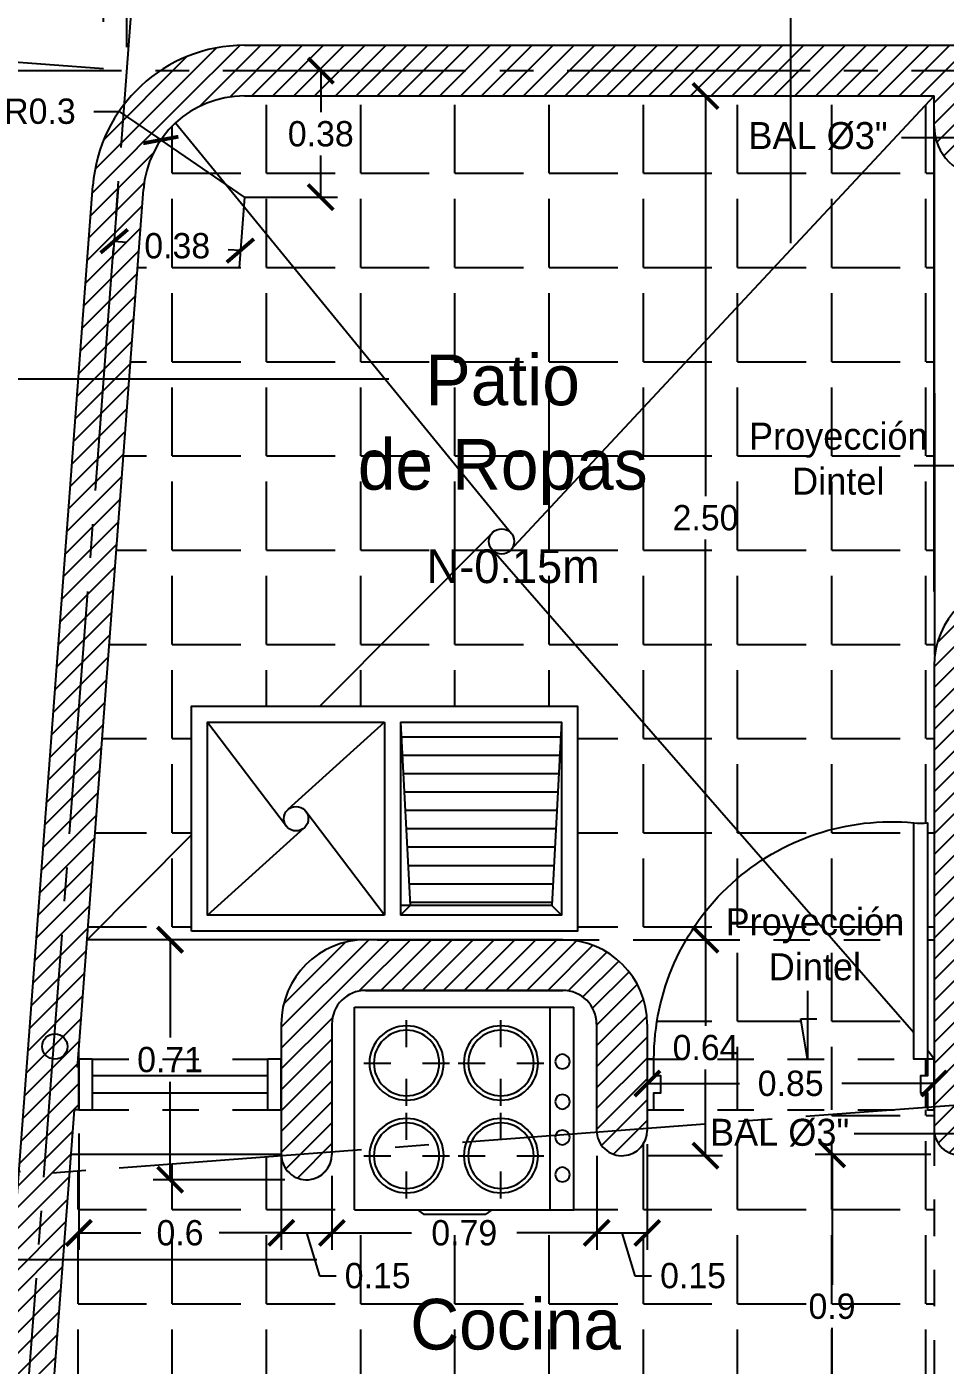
# Model space of a CAD drawing. Extents: x 132.5 to 215, y 54.5 to 129.7.
# Drawn here: x 154.035 to 156.756, y 120.38 to 124.346 of the extents above; entities that cross this region are included whole.
import ezdxf

# ---------------------------------------------------------------- set-up
doc = ezdxf.new("R2010")
doc.units = 0
doc.header["$LTSCALE"] = 0.06
doc.header["$MEASUREMENT"] = 0
doc.header["$PDMODE"] = 34
doc.header["$PDSIZE"] = -5
doc.linetypes.add('ACAD_ISO02W100', pattern=[15, 12, -3])
doc.linetypes.add('ACAD_ISO04W100', pattern=[30.5, 24, -3, 0.5, -3])
doc.layers.get('0').update_dxf_attribs({"linetype": 'CONTINUOUS'})
doc.layers.get('DEFPOINTS').update_dxf_attribs({"linetype": 'CONTINUOUS'})
for name, color, linetype in [('CARPINTERIA', 2, 'CONTINUOUS'), ('COTAS', 7, 'CONTINUOUS'), ('EJES', 1, 'ACAD_ISO04W100'), ('L005', 46, 'CONTINUOUS'), ('L01', 21, 'CONTINUOUS'), ('L02', 2, 'CONTINUOUS'), ('L025', 4, 'CONTINUOUS'), ('L05', 3, 'CONTINUOUS'), ('L07', 20, 'CONTINUOUS'), ('PROY', 9, 'ACAD_ISO02W100')]:
    doc.layers.add(name, color=color, linetype=linetype)
doc.styles.add('STYLE3', font='stylu.ttf')
doc.styles.add('STYLE4', font='stylu.ttf')
doc.dimstyles.new('ISO-25', dxfattribs={"dimtxt": 0.075, "dimasz": 0.075, "dimexe": 0.05, "dimexo": 0.07, "dimgap": 0.025, "dimtad": 0, "dimtih": 1, "dimtoh": 1, "dimdsep": 46, "dimtxsty": 'STYLE3', "dimblk1": 'ARCHTICK', "dimblk2": 'ARCHTICK', "dimsah": 1, "dimcen": 1, "dimadec": 0, "dimazin": 0, "dimtfac": 1, "dimtmove": 1, "dimatfit": 3, "dimldrblk": 'ARCHTICK', "dimfxl": 1, "dimtolj": 1, "dimtzin": 0, "dimarcsym": 0})
pattern_1 = [(45, (1.22652, 29.567298), (-0.030935922, 0.030935922), [])]
pattern_2 = [(0, (1.22652, 29.5673), (0, 0.279125), [0.203, -0.076125]), (90, (1.22652, 29.5673), (-0.279125, 2e-17), [0.203, -0.076125])]

# ---------------------------------------------------------------- blocks, each defined once
blk = doc.blocks.new('_ARCHTICK')
at = {"color": 0, "linetype": 'ByBlock', "const_width": 0.15}
blk.add_lwpolyline([(-0.5, -0.5), (0.5, 0.5)], dxfattribs=at)
blk = doc.blocks.new('*D19')
at = {"color": 0, "linetype": 'ByBlock'}
for p, q in [((153.0357, 94.7936), (153.0357, 95.6364)), ((159.0357, 94.7936), (159.0357, 95.6364)), ((153.0357, 95.5864), (155.8763, 95.5864)), ((159.0357, 95.5864), (156.1951, 95.5864))]:
    blk.add_line(p, q, dxfattribs=at)
at = {"layer": 'DEFPOINTS', "color": 0, "linetype": 'ByBlock'}
for p in [(159.0357, 95.5864), (153.0357, 94.7236), (159.0357, 94.7236)]:
    blk.add_point(p, dxfattribs=at)
at = {"color": 0, "linetype": 'ByBlock', "xscale": 0.075, "yscale": 0.075, "zscale": 0.075, "rotation": 180}
blk.add_blockref('_ARCHTICK', (153.0357, 95.5864), dxfattribs=at)
at = {"color": 0, "linetype": 'ByBlock', "xscale": 0.075, "yscale": 0.075, "zscale": 0.075}
blk.add_blockref('_ARCHTICK', (159.0357, 95.5864), dxfattribs=at)
at = {"color": 0, "linetype": 'ByBlock', "insert": (156.0357, 95.5864), "char_height": 0.075, "attachment_point": 5, "style": 'STYLE3'}
blk.add_mtext('\\A1;6.00', dxfattribs=at)
blk = doc.blocks.new('*D12')
at = {"color": 0, "linetype": 'ByBlock'}
for p, q in [((153.5232, 94.6486), (153.7996, 94.6486)), ((153.7496, 94.6486), (153.7496, 94.5252)), ((153.7496, 94.2736), (153.7496, 94.397)), ((153.5232, 94.2736), (153.7996, 94.2736))]:
    blk.add_line(p, q, dxfattribs=at)
at = {"layer": 'DEFPOINTS', "color": 0, "linetype": 'ByBlock'}
for p in [(153.4532, 94.6486), (153.7496, 94.6486), (153.4532, 94.2736)]:
    blk.add_point(p, dxfattribs=at)
at = {"color": 0, "linetype": 'ByBlock', "xscale": 0.075, "yscale": 0.075, "zscale": 0.075}
for p, rotation in [((153.7496, 94.6486), 90), ((153.7496, 94.2736), 270)]:
    blk.add_blockref('_ARCHTICK', p, dxfattribs=dict(at, rotation=rotation))
at = {"color": 0, "linetype": 'ByBlock', "insert": (153.7496, 94.4611), "char_height": 0.075, "attachment_point": 5, "style": 'STYLE3'}
blk.add_mtext('\\A1;0.38', dxfattribs=at)
blk = doc.blocks.new('*D54')
at = {"color": 0, "linetype": 'ByBlock'}
for p, q in [((154.6469, 91.6477), (154.9199, 91.6477)), ((155.4969, 91.6477), (155.2238, 91.6477)), ((154.6469, 91.5962), (154.6469, 91.5977)), ((155.4969, 91.5962), (155.4969, 91.5977))]:
    blk.add_line(p, q, dxfattribs=at)
at = {"layer": 'DEFPOINTS', "color": 0, "linetype": 'ByBlock'}
for p in [(154.6469, 91.6662), (155.4969, 91.6662), (155.4969, 91.6477)]:
    blk.add_point(p, dxfattribs=at)
at = {"color": 0, "linetype": 'ByBlock', "xscale": 0.075, "yscale": 0.075, "zscale": 0.075, "rotation": 180}
blk.add_blockref('_ARCHTICK', (154.6469, 91.6477), dxfattribs=at)
at = {"color": 0, "linetype": 'ByBlock', "xscale": 0.075, "yscale": 0.075, "zscale": 0.075}
blk.add_blockref('_ARCHTICK', (155.4969, 91.6477), dxfattribs=at)
at = {"color": 0, "linetype": 'ByBlock', "insert": (155.0719, 91.6477), "char_height": 0.075, "attachment_point": 5, "style": 'STYLE3'}
blk.add_mtext('\\A1;0.85', dxfattribs=at)
blk = doc.blocks.new('*D23')
at = {"color": 0, "linetype": 'ByBlock'}
for p, q in [((153.074, 94.2319), (153.0584, 94.0238)), ((153.448, 94.2038), (153.4324, 93.9957)), ((153.0622, 94.0736), (153.0986, 94.0709)), ((153.4361, 94.0456), (153.3997, 94.0483))]:
    blk.add_line(p, q, dxfattribs=at)
at = {"layer": 'DEFPOINTS', "color": 0, "linetype": 'ByBlock'}
for p in [(153.0793, 94.3017), (153.4532, 94.2736), (153.0622, 94.0736)]:
    blk.add_point(p, dxfattribs=at)
at = {"color": 0, "linetype": 'ByBlock', "xscale": 0.075, "yscale": 0.075, "zscale": 0.075}
for p, rotation in [((153.0622, 94.0736), 175.7108466711771), ((153.4361, 94.0456), 355.7108466711771)]:
    blk.add_blockref('_ARCHTICK', p, dxfattribs=dict(at, rotation=rotation))
at = {"color": 0, "linetype": 'ByBlock', "insert": (153.2491, 94.0596), "char_height": 0.075, "attachment_point": 5, "style": 'STYLE3'}
blk.add_mtext('\\A1;0.38', dxfattribs=at)
blk = doc.blocks.new('*D15')
at = {"color": 0, "linetype": 'ByBlock'}
for p, q in [((153.2332, 92.0736), (153.2332, 91.7836)), ((153.2332, 91.3627), (153.2332, 91.6527)), ((153.5732, 91.3627), (153.1832, 91.3627))]:
    blk.add_line(p, q, dxfattribs=at)
at = {"layer": 'DEFPOINTS', "color": 0, "linetype": 'ByBlock'}
for p in [(153.8126, 92.0736), (153.2332, 91.3627), (153.6432, 91.3627)]:
    blk.add_point(p, dxfattribs=at)
at = {"color": 0, "linetype": 'ByBlock', "xscale": 0.075, "yscale": 0.075, "zscale": 0.075}
for p, rotation in [((153.2332, 92.0736), 90), ((153.2332, 91.3627), 270)]:
    blk.add_blockref('_ARCHTICK', p, dxfattribs=dict(at, rotation=rotation))
at = {"color": 0, "linetype": 'ByBlock', "insert": (153.2332, 91.7182), "char_height": 0.075, "attachment_point": 5, "style": 'STYLE3'}
blk.add_mtext('\\A1;0.71', dxfattribs=at)
blk = doc.blocks.new('ESTUFAP1')
for p, q in [((-0.65, 0), (0, 0)), ((-0.65, 0), (-0.65, -0.6)), ((-0.4633, 0), (-0.4453, 0.0132)), ((-0.4453, 0.0132), (-0.2613, 0.0132)), ((-0.2433, 0), (-0.2613, 0.0132)), ((-0.0701, 0), (-0.0701, -0.6)), ((0, 0), (0, -0.6)), ((-0.65, -0.6), (0, -0.6))]:
    blk.add_line(p, q)
at = {"color": 4}
for p, q in [((-0.4958, -0.0333), (-0.4958, -0.1133)), ((-0.2162, -0.0333), (-0.2162, -0.1133)), ((-0.6227, -0.1602), (-0.5427, -0.1602)), ((-0.4488, -0.1602), (-0.3688, -0.1602)), ((-0.3432, -0.1602), (-0.2632, -0.1602)), ((-0.1693, -0.1602), (-0.0893, -0.1602)), ((-0.4958, -0.2072), (-0.4958, -0.2872)), ((-0.2162, -0.2072), (-0.2162, -0.2872)), ((-0.4958, -0.3078), (-0.4958, -0.3878)), ((-0.2162, -0.3078), (-0.2162, -0.3878)), ((-0.6227, -0.4347), (-0.5427, -0.4347)), ((-0.4488, -0.4347), (-0.3688, -0.4347)), ((-0.3432, -0.4347), (-0.2632, -0.4347)), ((-0.1693, -0.4347), (-0.0893, -0.4347)), ((-0.4958, -0.4817), (-0.4958, -0.5617)), ((-0.2162, -0.4817), (-0.2162, -0.5617))]:
    blk.add_line(p, q, dxfattribs=at)
for centre, radius in [((-0.4958, -0.1602), 0.11), ((-0.4958, -0.1602), 0.097), ((-0.2162, -0.1602), 0.11), ((-0.2162, -0.1602), 0.097), ((-0.0341, -0.1042), 0.0216), ((-0.0341, -0.2142), 0.0216), ((-0.0341, -0.32), 0.0216), ((-0.4958, -0.4347), 0.11), ((-0.4958, -0.4347), 0.097), ((-0.2162, -0.4347), 0.11), ((-0.2162, -0.4347), 0.097), ((-0.0341, -0.4391), 0.0216)]:
    blk.add_circle(centre, radius)
blk = doc.blocks.new('LAVADERO1')
at = {"layer": 'L025'}
h = blk.add_hatch(dxfattribs=at)
h.set_pattern_fill('LINE', color=256, scale=0.018, angle=90, style=0)
h.set_pattern_definition([(90, (-192.109414, -119.99393), (-0.05715, 3e-18), [])])
h.paths.add_polyline_path([(-0.65, 0.55), (-0.65, 0.05), (-0.08, 0.08), (-0.08, 0.52)])
for p, q in [((-0.65, 0.55), (-0.08, 0.52)), ((-0.08, 0.52), (-0.05, 0.55)), ((-0.08, 0.52), (-0.08, 0.05)), ((-0.65, 0.05), (-0.08, 0.08)), ((-0.08, 0.08), (-0.05, 0.05)), ((-0.65, 0), (-0.3782, -0.3005)), ((-0.05, 0), (-0.3729, -0.2447)), ((-0.05, -0.55), (-0.3218, -0.2495)), ((-0.65, -0.55), (-0.3271, -0.3053))]:
    blk.add_line(p, q, dxfattribs=at)
blk.add_lwpolyline([(0, -0.6), (-0.7, -0.6), (-0.7, 0.6), (0, 0.6)], close=True, dxfattribs=at)
for points in [[(-0.65, 0.05), (-0.65, 0.55), (-0.05, 0.55), (-0.05, 0.05)], [(-0.65, 0.05), (-0.05, 0.05)], [(-0.05, 0), (-0.05, -0.55), (-0.65, -0.55), (-0.65, 0)], [(-0.65, 0), (-0.05, 0)]]:
    blk.add_lwpolyline(points, dxfattribs=at)
blk.add_circle((-0.35, -0.275), 0.038, dxfattribs=at)
blk = doc.blocks.new('*D53')
at = {"color": 0, "linetype": 'ByBlock'}
for p, q in [((155.4876, 91.4378), (155.1444, 91.4378)), ((155.1944, 91.4378), (155.1944, 91.0513)), ((155.1944, 90.5368), (155.1944, 90.9233)), ((155.5008, 90.5368), (155.1444, 90.5368))]:
    blk.add_line(p, q, dxfattribs=at)
at = {"layer": 'DEFPOINTS', "color": 0, "linetype": 'ByBlock'}
for p in [(155.5576, 91.4378), (155.1944, 90.5368), (155.5708, 90.5368)]:
    blk.add_point(p, dxfattribs=at)
at = {"color": 0, "linetype": 'ByBlock', "xscale": 0.075, "yscale": 0.075, "zscale": 0.075}
for p, rotation in [((155.1944, 91.4378), 90), ((155.1944, 90.5368), 270)]:
    blk.add_blockref('_ARCHTICK', p, dxfattribs=dict(at, rotation=rotation))
at = {"color": 0, "linetype": 'ByBlock', "insert": (155.1944, 90.9873), "char_height": 0.075, "attachment_point": 5, "style": 'STYLE3'}
blk.add_mtext('\\A1;0.9', dxfattribs=at)
blk = doc.blocks.new('*D18')
at = {"color": 0, "linetype": 'ByBlock'}
for p, q in [((153.1053, 94.7186), (153.1053, 95.3097)), ((155.5719, 94.7186), (155.5719, 95.3097)), ((153.1053, 95.2597), (154.1865, 95.2597)), ((155.5719, 95.2597), (154.4906, 95.2597))]:
    blk.add_line(p, q, dxfattribs=at)
at = {"layer": 'DEFPOINTS', "color": 0, "linetype": 'ByBlock'}
for p in [(155.5719, 95.2597), (153.1053, 94.6486), (155.5719, 94.6486)]:
    blk.add_point(p, dxfattribs=at)
at = {"color": 0, "linetype": 'ByBlock', "xscale": 0.075, "yscale": 0.075, "zscale": 0.075, "rotation": 180}
blk.add_blockref('_ARCHTICK', (153.1053, 95.2597), dxfattribs=at)
at = {"color": 0, "linetype": 'ByBlock', "xscale": 0.075, "yscale": 0.075, "zscale": 0.075}
blk.add_blockref('_ARCHTICK', (155.5719, 95.2597), dxfattribs=at)
at = {"color": 0, "linetype": 'ByBlock', "insert": (154.3386, 95.2597), "char_height": 0.075, "attachment_point": 5, "style": 'STYLE3'}
blk.add_mtext('\\A1;2.47', dxfattribs=at)
blk = doc.blocks.new('*D192')
at = {"color": 0, "linetype": 'ByBlock'}
for p, q in [((152.6057, 94.6861), (152.4879, 93.1158)), ((153.0355, 94.6539), (152.5558, 94.6898)), ((152.3605, 91.4178), (152.4783, 92.9881)), ((152.7904, 91.3856), (152.3107, 91.4216))]:
    blk.add_line(p, q, dxfattribs=at)
at = {"layer": 'DEFPOINTS', "color": 0, "linetype": 'ByBlock'}
for p in [(153.1053, 94.6486), (152.3605, 91.4178), (152.8602, 91.3804)]:
    blk.add_point(p, dxfattribs=at)
at = {"color": 0, "linetype": 'ByBlock', "xscale": 0.075, "yscale": 0.075, "zscale": 0.075}
for p, rotation in [((152.6057, 94.6861), 85.71084667118063), ((152.3605, 91.4178), 265.7108466711807)]:
    blk.add_blockref('_ARCHTICK', p, dxfattribs=dict(at, rotation=rotation))
at = {"color": 0, "linetype": 'ByBlock', "insert": (152.4831, 93.052), "char_height": 0.075, "attachment_point": 5, "style": 'STYLE3'}
blk.add_mtext('\\A1;3.28', dxfattribs=at)
blk = doc.blocks.new('*D193')
at = {"color": 0, "linetype": 'ByBlock'}
for p, q in [((152.3605, 91.4178), (152.2992, 90.6002)), ((152.2281, 89.6522), (152.2894, 90.4698)), ((152.6527, 89.6204), (152.1782, 89.6559))]:
    blk.add_line(p, q, dxfattribs=at)
at = {"layer": 'DEFPOINTS', "color": 0, "linetype": 'ByBlock'}
for p in [(152.8602, 91.3804), (152.2281, 89.6522), (152.7225, 89.6151)]:
    blk.add_point(p, dxfattribs=at)
at = {"color": 0, "linetype": 'ByBlock', "xscale": 0.075, "yscale": 0.075, "zscale": 0.075}
for p, rotation in [((152.3605, 91.4178), 85.71084667118063), ((152.2281, 89.6522), 265.7108466711807)]:
    blk.add_blockref('_ARCHTICK', p, dxfattribs=dict(at, rotation=rotation))
at = {"color": 0, "linetype": 'ByBlock', "insert": (152.2943, 90.535), "char_height": 0.075, "attachment_point": 5, "style": 'STYLE3'}
blk.add_mtext('\\A1;1.77', dxfattribs=at)
blk = doc.blocks.new('CT2')
at = {"layer": 'L07'}
for p, q in [((1.9666, -0.5112), (1.9666, 1.557)), ((0.7758, -0.9141), (-1.003, -0.9141)), ((0.5626, -3.5238), (-1.2163, -3.5238))]:
    blk.add_line(p, q, dxfattribs=at)
blk = doc.blocks.new('*D246')
at = {"color": 0, "linetype": 'ByBlock'}
for p, q in [((152.9626, 91.5), (152.9626, 91.155)), ((153.5626, 91.497), (153.5626, 91.155)), ((152.9626, 91.205), (153.1466, 91.205)), ((153.5626, 91.205), (153.3785, 91.205))]:
    blk.add_line(p, q, dxfattribs=at)
at = {"layer": 'DEFPOINTS', "color": 0, "linetype": 'ByBlock'}
for p in [(152.9626, 91.57), (153.5626, 91.567), (153.5626, 91.205)]:
    blk.add_point(p, dxfattribs=at)
at = {"color": 0, "linetype": 'ByBlock', "xscale": 0.075, "yscale": 0.075, "zscale": 0.075, "rotation": 180}
blk.add_blockref('_ARCHTICK', (152.9626, 91.205), dxfattribs=at)
at = {"color": 0, "linetype": 'ByBlock', "xscale": 0.075, "yscale": 0.075, "zscale": 0.075}
blk.add_blockref('_ARCHTICK', (153.5626, 91.205), dxfattribs=at)
at = {"color": 0, "linetype": 'ByBlock', "insert": (153.2626, 91.205), "char_height": 0.075, "attachment_point": 5, "style": 'STYLE3'}
blk.add_mtext('\\A1;0.6', dxfattribs=at)
blk = doc.blocks.new('*D247')
at = {"color": 0, "linetype": 'ByBlock'}
for p, q in [((153.7126, 91.3743), (153.7126, 91.155)), ((153.5626, 91.205), (153.7126, 91.205)), ((153.6376, 91.205), (153.6756, 91.0781)), ((153.6756, 91.0781), (153.7256, 91.0781))]:
    blk.add_line(p, q, dxfattribs=at)
at = {"layer": 'DEFPOINTS', "color": 0, "linetype": 'ByBlock'}
for p in [(153.5626, 91.567), (153.7126, 91.4443), (153.7126, 91.205)]:
    blk.add_point(p, dxfattribs=at)
at = {"color": 0, "linetype": 'ByBlock', "xscale": 0.075, "yscale": 0.075, "zscale": 0.075, "rotation": 180}
blk.add_blockref('_ARCHTICK', (153.5626, 91.205), dxfattribs=at)
at = {"color": 0, "linetype": 'ByBlock', "xscale": 0.075, "yscale": 0.075, "zscale": 0.075}
blk.add_blockref('_ARCHTICK', (153.7126, 91.205), dxfattribs=at)
at = {"color": 0, "linetype": 'ByBlock', "insert": (153.7506, 91.0781), "char_height": 0.075, "attachment_point": 4, "style": 'STYLE3'}
blk.add_mtext('\\A1;0.15', dxfattribs=at)
blk = doc.blocks.new('*D248')
at = {"color": 0, "linetype": 'ByBlock'}
for p, q in [((154.4971, 91.4331), (154.4971, 91.155)), ((153.7126, 91.205), (153.9486, 91.205)), ((154.4971, 91.205), (154.261, 91.205))]:
    blk.add_line(p, q, dxfattribs=at)
at = {"layer": 'DEFPOINTS', "color": 0, "linetype": 'ByBlock'}
for p in [(154.4971, 91.5031), (153.7126, 91.4443), (154.4971, 91.205)]:
    blk.add_point(p, dxfattribs=at)
at = {"color": 0, "linetype": 'ByBlock', "xscale": 0.075, "yscale": 0.075, "zscale": 0.075, "rotation": 180}
blk.add_blockref('_ARCHTICK', (153.7126, 91.205), dxfattribs=at)
at = {"color": 0, "linetype": 'ByBlock', "xscale": 0.075, "yscale": 0.075, "zscale": 0.075}
blk.add_blockref('_ARCHTICK', (154.4971, 91.205), dxfattribs=at)
at = {"color": 0, "linetype": 'ByBlock', "insert": (154.1048, 91.205), "char_height": 0.075, "attachment_point": 5, "style": 'STYLE3'}
blk.add_mtext('\\A1;0.79', dxfattribs=at)
blk = doc.blocks.new('*D249')
at = {"color": 0, "linetype": 'ByBlock'}
for p, q in [((154.6469, 91.4676), (154.6469, 91.155)), ((154.4971, 91.205), (154.6469, 91.205)), ((154.572, 91.205), (154.61, 91.0781)), ((154.61, 91.0781), (154.66, 91.0781))]:
    blk.add_line(p, q, dxfattribs=at)
at = {"layer": 'DEFPOINTS', "color": 0, "linetype": 'ByBlock'}
for p in [(154.6469, 91.5376), (154.4971, 91.5031), (154.6469, 91.205)]:
    blk.add_point(p, dxfattribs=at)
at = {"color": 0, "linetype": 'ByBlock', "xscale": 0.075, "yscale": 0.075, "zscale": 0.075, "rotation": 180}
blk.add_blockref('_ARCHTICK', (154.4971, 91.205), dxfattribs=at)
at = {"color": 0, "linetype": 'ByBlock', "xscale": 0.075, "yscale": 0.075, "zscale": 0.075}
blk.add_blockref('_ARCHTICK', (154.6469, 91.205), dxfattribs=at)
at = {"color": 0, "linetype": 'ByBlock', "insert": (154.685, 91.0781), "char_height": 0.075, "attachment_point": 4, "style": 'STYLE3'}
blk.add_mtext('\\A1;0.15', dxfattribs=at)
blk = doc.blocks.new('*D250')
at = {"color": 0, "linetype": 'ByBlock'}
for p, q in [((153.007, 94.5279), (153.082, 94.5279)), ((153.082, 94.5279), (153.2057, 94.4431)), ((153.4532, 94.2736), (153.2057, 94.4431))]:
    blk.add_line(p, q, dxfattribs=at)
at = {"layer": 'DEFPOINTS', "color": 0, "linetype": 'ByBlock'}
for p in [(153.2057, 94.4431), (153.4532, 94.2736)]:
    blk.add_point(p, dxfattribs=at)
at = {"color": 0, "linetype": 'ByBlock', "xscale": 0.075, "yscale": 0.075, "zscale": 0.075, "rotation": 325.5931030482163}
blk.add_blockref('_ARCHTICK', (153.2057, 94.4431), dxfattribs=at)
at = {"color": 0, "linetype": 'ByBlock', "insert": (152.8477, 94.5279), "char_height": 0.075, "attachment_point": 5, "style": 'STYLE3'}
blk.add_mtext('\\A1;R0.3', dxfattribs=at)
blk = doc.blocks.new('*D251')
at = {"color": 0, "linetype": 'ByBlock'}
for p, q in [((154.6448, 94.5736), (154.8696, 94.5736)), ((154.8196, 94.5736), (154.8196, 93.388)), ((154.8196, 92.0736), (154.8196, 93.2592)), ((154.6448, 92.0736), (154.8696, 92.0736))]:
    blk.add_line(p, q, dxfattribs=at)
at = {"layer": 'DEFPOINTS', "color": 0, "linetype": 'ByBlock'}
for p in [(154.5748, 94.5736), (154.8196, 94.5736), (154.5748, 92.0736)]:
    blk.add_point(p, dxfattribs=at)
at = {"color": 0, "linetype": 'ByBlock', "xscale": 0.075, "yscale": 0.075, "zscale": 0.075}
for p, rotation in [((154.8196, 94.5736), 90), ((154.8196, 92.0736), 270)]:
    blk.add_blockref('_ARCHTICK', p, dxfattribs=dict(at, rotation=rotation))
at = {"color": 0, "linetype": 'ByBlock', "insert": (154.8196, 93.3236), "char_height": 0.075, "attachment_point": 5, "style": 'STYLE3'}
blk.add_mtext('\\A1;2.50', dxfattribs=at)
blk = doc.blocks.new('*D253')
at = {"color": 0, "linetype": 'ByBlock'}
for p, q in [((154.6475, 92.0736), (154.8696, 92.0736)), ((154.8196, 92.0736), (154.8196, 91.8182)), ((154.8196, 91.4339), (154.8196, 91.6893)), ((154.6475, 91.4339), (154.8696, 91.4339))]:
    blk.add_line(p, q, dxfattribs=at)
at = {"layer": 'DEFPOINTS', "color": 0, "linetype": 'ByBlock'}
for p in [(154.5775, 92.0736), (154.8196, 92.0736), (154.5775, 91.4339)]:
    blk.add_point(p, dxfattribs=at)
at = {"color": 0, "linetype": 'ByBlock', "xscale": 0.075, "yscale": 0.075, "zscale": 0.075}
for p, rotation in [((154.8196, 92.0736), 90), ((154.8196, 91.4339), 270)]:
    blk.add_blockref('_ARCHTICK', p, dxfattribs=dict(at, rotation=rotation))
at = {"color": 0, "linetype": 'ByBlock', "insert": (154.8196, 91.7538), "char_height": 0.075, "attachment_point": 5, "style": 'STYLE3'}
blk.add_mtext('\\A1;0.64', dxfattribs=at)
blk = doc.blocks.new('BLO1')
at = {"layer": 'CARPINTERIA'}
for p, q in [((-2.6093, -2.9286), (-2.6093, -3.0786)), ((-2.5693, -2.9286), (-2.6093, -2.9286)), ((-2.5693, -2.9286), (-2.5693, -3.0786)), ((-2.0093, -2.9286), (-2.0493, -2.9286)), ((-2.0493, -3.0786), (-2.0493, -2.9286)), ((-2.0093, -3.0786), (-2.0093, -2.9286)), ((-2.0493, -2.9786), (-2.5693, -2.9786)), ((-2.5693, -3.0286), (-2.0493, -3.0286)), ((-2.6093, -3.0786), (-2.5693, -3.0786)), ((-2.0493, -3.0786), (-2.0093, -3.0786))]:
    blk.add_line(p, q, dxfattribs=at)
blk.add_lwpolyline([(-0.905, -2.9286), (-0.925, -2.9286), (-0.925, -3.0786), (-0.905, -3.0786), (-0.905, -3.0286), (-0.885, -3.0286), (-0.885, -2.9786), (-0.895, -2.9786), (-0.905, -2.9786), (-0.905, -2.9286, -0.44237), (-0.135, -2.2286, 0.047619), (-0.095, -2.2286), (-0.095, -2.9786), (-0.115, -2.9786), (-0.115, -3.0286), (-0.095, -3.0286), (-0.095, -3.0786), (-0.075, -3.0786), (-0.075, -2.9286), (-0.135, -2.9286), (-0.135, -2.2286)], format="xyb", dxfattribs=at)

msp = doc.modelspace()

# ---------------------------------------------------------------- hatches: boundary and pattern name
at = {"layer": 'L005'}
h = msp.add_hatch(dxfattribs=at)
h.set_pattern_fill('ANSI31,_O', color=256, scale=0.35)
h.set_pattern_definition(pattern_1)
h.paths.add_polyline_path([(156.9734, 122.552), (157.1585, 122.552, 0.414214), (157.2335, 122.627, 0.414214), (157.1585, 122.702), (156.9734, 122.702, 0.414214), (156.7234, 122.452), (156.7234, 121.0787, 0.436313), (156.804, 121.0039, 0.382056), (156.8734, 121.0761), (156.8734, 122.452, -0.414214)], flags=17)
edge = h.paths.add_edge_path()
edge.add_arc((154.4441, 118.6931), 0.45, 94.332, 175.7108)
edge.add_line((153.9953, 118.7267), (153.8528, 116.8268))
edge.add_arc((153.9027, 116.8231), 0.05, 175.7108, 270)
edge.add_line((153.9027, 116.7731), (154.0358, 116.7731))
edge.add_arc((154.0358, 116.6231), 0.15, 4.2892, 90, ccw=False)
edge.add_line((154.1854, 116.6343), (154.199, 116.4521))
edge.add_arc((154.0495, 116.4409), 0.15, -90, 4.2892, ccw=False)
edge.add_line((154.0495, 116.2909), (153.8239, 116.2909))
edge.add_arc((153.8239, 116.4409), 0.15, 175.7108, 270, ccw=False)
edge.add_line((153.6743, 116.4521), (154.231, 123.8746))
edge.add_arc((154.6797, 123.8409), 0.45, 90, 175.7108, ccw=False)
edge.add_line((154.6797, 124.2909), (159.8447, 124.2909))
edge.add_arc((159.8447, 123.8409), 0.45, 4.2892, 90, ccw=False)
edge.add_line((160.2935, 123.8746), (160.7946, 117.1926))
edge.add_arc((160.645, 117.1814), 0.15, -90, 4.2892, ccw=False)
edge.add_line((160.645, 117.0314), (160.5373, 117.0314))
edge.add_arc((160.5373, 116.8814), 0.15, 90, 145.7572)
edge.add_arc((159.0638, 117.8844), 1.6325, 283.0449, 325.7572, ccw=False)
edge.add_arc((159.415, 116.3409), 0.05, 200.2733, 290.2733, ccw=False)
edge.add_line((159.3681, 116.3236), (159.3595, 116.3467))
edge.add_arc((159.4299, 116.3727), 0.075, 110.3989, 200.2733, ccw=False)
edge.add_arc((159.0764, 117.8869), 1.4805, 282.7751, 345.3388)
edge.add_arc((160.2668, 117.5754), 0.25, 345.3388, 454.2892)
edge.add_line((160.2481, 117.8247), (159.5719, 117.774))
edge.add_spline(control_points=[(159.5719, 117.774), (159.5662, 117.7641), (159.5396, 117.7269), (159.4487, 117.6891), (159.3284, 117.7405), (159.2902, 117.8649), (159.3295, 117.9249), (159.3454, 117.9491)], knot_values=[0.08343, 0.08343, 0.08343, 0.08343, 0.118113, 0.223811, 0.345056, 0.46956, 0.554104, 0.554104, 0.554104, 0.554104], degree=3, periodic=0)
edge.add_spline(control_points=[(159.3454, 117.9491), (159.3677, 117.9697), (159.3901, 117.9902), (159.4094, 118.0128)], knot_values=[0.120352, 0.120352, 0.120352, 0.120352, 0.21016, 0.21016, 0.21016, 0.21016], degree=3, periodic=0)
edge.add_line((159.4094, 118.0128), (159.3458, 118.8601))
edge.add_line((159.3458, 118.8601), (159.5652, 118.8766))
edge.add_line((159.5652, 118.8766), (159.6176, 118.1786))
edge.add_arc((159.8669, 118.1973), 0.25, 184.2892, 274.2892)
edge.add_line((159.8856, 117.948), (160.3343, 117.9816))
edge.add_arc((160.3156, 118.2309), 0.25, 274.2892, 364.2892)
edge.add_line((160.5649, 118.2496), (160.4826, 119.3465))
edge.add_arc((160.2333, 119.3278), 0.25, 4.2892, 94.2892)
edge.add_line((160.2146, 119.5771), (159.2972, 119.5083))
edge.add_line((159.2972, 119.5083), (159.2149, 120.6052))
edge.add_line((159.2149, 120.6052), (159.4343, 120.6217))
edge.add_line((159.4343, 120.6217), (159.4867, 119.9237))
edge.add_arc((159.736, 119.9424), 0.25, 184.2892, 274.2892)
edge.add_line((159.7547, 119.6931), (160.2034, 119.7267))
edge.add_arc((160.1847, 119.976), 0.25, 274.2892, 364.2892)
edge.add_line((160.434, 119.9947), (160.3518, 121.0916))
edge.add_arc((160.1025, 121.0729), 0.25, 4.2892, 94.2892)
edge.add_line((160.0838, 121.3222), (157.9428, 121.1617))
edge.add_arc((157.9484, 121.0869), 0.075, 94.2892, 180)
edge.add_line((157.8734, 121.0869), (157.8734, 121.0842))
edge.add_arc((157.7983, 121.0815), 0.0751, -85.684, 2.0454, ccw=False)
edge.add_arc((157.7984, 121.0814), 0.075, 180, 274.2892, ccw=False)
edge.add_line((157.7234, 121.0814), (157.7234, 121.2956))
edge.add_line((157.7234, 121.2956), (159.8731, 121.4568))
edge.add_arc((159.8394, 121.9056), 0.45, 274.2892, 364.2892)
edge.add_line((160.2882, 121.9392), (160.1439, 123.8634))
edge.add_arc((159.8447, 123.8409), 0.3, 4.2892, 89.9906)
edge.add_line((159.8448, 124.1409), (157.2833, 124.1413))
edge.add_arc((157.2833, 124.0666), 0.0748, 89.9906, 180)
edge.add_line((157.2085, 124.0666), (157.2085, 123.9768))
edge.add_arc((157.1337, 123.9768), 0.0748, 270, 360, ccw=False)
edge.add_line((157.1337, 123.902), (156.873, 123.902))
edge.add_arc((156.873, 124.0516), 0.1496, 180, 270, ccw=False)
edge.add_line((156.7234, 124.0516), (156.7234, 124.1409))
edge.add_line((156.7234, 124.1409), (154.6797, 124.1409))
edge.add_arc((154.6797, 123.8409), 0.3, 90, 175.7108)
edge.add_line((154.3806, 123.8634), (154.1891, 121.3101))
edge.add_line((154.1891, 121.3101), (154.1891, 121.1373))
edge.add_line((154.1891, 121.1373), (154.1761, 121.1373))
edge.add_line((154.1761, 121.1373), (154.0574, 119.5539))
edge.add_arc((154.3067, 119.5352), 0.25, 175.7108, 274.2892)
edge.add_line((154.3254, 119.2859), (154.965, 119.3338))
edge.add_arc((154.965, 119.2588), 0.075, 0, 90, ccw=False)
edge.add_arc((154.965, 119.2588), 0.075, 274.3106, 360, ccw=False)
edge.add_line((154.9706, 119.184), (154.4101, 119.1418))
h = msp.add_hatch(dxfattribs=at)
h.set_pattern_fill('ANGLE,_O', color=256, scale=1.015)
h.set_pattern_definition(pattern_2)
h.paths.add_polyline_path([(156.7234, 124.1409), (154.6797, 124.1409, 0.392454), (154.3806, 123.8634), (154.2139, 121.6409), (155.0734, 121.6409), (155.6234, 121.6409), (155.9887, 121.6409, -0.292729), (156.6634, 121.9873, 0.047619), (156.7034, 121.9873), (156.7034, 121.6409), (156.7234, 121.6409), (156.7234, 122.452, -0.031863), (156.7254, 122.4838), (156.7249, 123.0463), (156.7234, 123.0463)])
h.paths.add_polyline_path([(155.6669, 122.333), (155.6669, 121.6659), (154.5233, 121.6659), (154.5233, 122.333)], flags=16)
h.paths.add_polyline_path([(155.6192, 122.2854), (155.6192, 121.7136), (155.1427, 121.7136), (155.1427, 122.2854)], flags=0)
h.paths.add_polyline_path([(155.0951, 122.2854), (155.0951, 121.7136), (154.5709, 121.7136), (154.5709, 122.2854)], flags=0)
h.paths.add_polyline_path([(154.8692, 121.9995, -1), (154.7968, 121.9995, -1)], flags=0)
h.paths.add_polyline_path([(156.6634, 121.9873, 0.292729), (155.9887, 121.6409), (156.6634, 121.6409)], flags=16)
h.paths.add_polyline_path([(156.6634, 121.6409), (155.9887, 121.6409, 0.132485), (155.8934, 121.2873), (156.3484, 121.2873), (156.328, 121.4064), (156.3484, 121.4064), (156.3484, 121.2873), (156.6634, 121.2873)])
h.paths.add_polyline_path([(154.7619, 124.0863), (155.0504, 124.0863), (155.0504, 123.9706), (154.7619, 123.9706)], flags=24)
h.paths.add_polyline_path([(154.3366, 123.7546), (154.6252, 123.7546), (154.6252, 123.6388), (154.3366, 123.6388)], flags=25)
h.paths.add_polyline_path([(155.8958, 122.9491), (156.1964, 122.9491), (156.1964, 122.8328), (155.8958, 122.8328)], flags=24)
h.paths.add_polyline_path([(156.1233, 123.193), (156.7557, 123.193), (156.7557, 122.9397), (156.1233, 122.9397)], flags=9)
h.paths.add_polyline_path([(154.9478, 123.412), (155.9427, 123.412), (155.9427, 122.887), (154.9478, 122.887)], flags=24)
h.paths.add_polyline_path([(155.1396, 122.8225), (155.813, 122.8225), (155.813, 122.6674), (155.1396, 122.6674)], flags=24)
h.paths.add_polyline_path([(156.0539, 121.7543), (156.6862, 121.7543), (156.6862, 121.501), (156.0539, 121.501)], flags=9)
h.paths.add_polyline_path([(155.8958, 121.3793), (156.1965, 121.3793), (156.1965, 121.2629), (155.8958, 121.2629)], flags=9)
h = msp.add_hatch(dxfattribs=at)
h.set_pattern_fill('ANSI31,_O', color=256, scale=0.35)
h.set_pattern_definition(pattern_1)
h.paths.add_polyline_path([(155.6234, 121.4909, -0.414214), (155.7234, 121.3909), (155.7234, 121.076, 0.436313), (155.804, 121.0012, 0.392454), (155.8734, 121.076), (155.8734, 121.3909, 0.414214), (155.6234, 121.6409), (155.0734, 121.6409), (155.0391, 121.6409, 0.414214), (154.7891, 121.3909), (154.7891, 121.0048, 0.436313), (154.8697, 120.93, 0.392454), (154.9391, 121.0048), (154.9391, 121.3909, -0.414214), (155.0391, 121.4909)])
h = msp.add_hatch(dxfattribs=at)
h.set_pattern_fill('ANGLE,_O', color=256, scale=1.015)
h.set_pattern_definition(pattern_2)
h.paths.add_polyline_path([(154.0574, 119.5539, 0.458777), (154.3254, 119.2859), (154.9224, 119.3306), (154.9226, 119.7228, -0.392454), (155.1719, 119.9541), (155.3698, 119.9541), (155.3698, 120.0844), (155.3979, 120.0844), (155.3698, 119.9541), (156.7234, 119.9541), (156.7234, 120.0291, -0.001448), (156.7234, 120.0296), (156.7234, 121.076, -0.008919), (156.7234, 121.0787), (156.7234, 121.1373), (156.7034, 121.1373), (156.6158, 121.1373), (155.8734, 121.0817), (155.8734, 121.076, -0.392454), (155.804, 121.0012, -0.414214), (155.7236, 121.0704), (155.6562, 121.0654), (155.6562, 120.8409), (155.413, 120.8409), (155.3949, 120.8277), (155.211, 120.8277), (155.1929, 120.8409), (155.0062, 120.8409), (155.0062, 121.0166), (154.9391, 121.0116), (154.9391, 121.0048, -0.392454), (154.8697, 120.93, -0.418809), (154.7892, 121.0003), (154.1623, 120.9533)])
h.paths.add_polyline_path([(154.6397, 120.0576), (154.7598, 120.0576), (154.7598, 120.0439), (154.8153, 120.0439), (154.8153, 120.0162), (154.2131, 120.016), (154.2131, 120.0437), (154.6397, 120.0439)], flags=16)
h.paths.add_polyline_path([(154.8414, 120.0005), (154.8417, 119.3882), (154.7618, 119.3881), (154.7618, 119.3593), (154.2643, 119.3591), (154.2642, 119.3879), (154.1872, 119.3879), (154.1869, 120.0003)], flags=16)
h.paths.add_polyline_path([(155.8934, 121.2873), (155.8934, 121.2373), (155.9034, 121.2373), (155.9134, 121.2373), (155.9134, 121.1873), (155.8934, 121.1873), (155.8934, 121.1373), (156.6158, 121.1373), (156.7034, 121.1439), (156.7034, 121.1873), (156.6834, 121.1873), (156.6834, 121.2373), (156.7034, 121.2373), (156.7034, 121.2873), (156.6634, 121.2873)])
h.paths.add_polyline_path([(154.2438, 119.4365), (154.5415, 119.4365), (154.5415, 119.3208), (154.2438, 119.3208)], flags=24)
h.paths.add_polyline_path([(154.0023, 119.6922), (154.3, 119.6922), (154.3, 119.5765), (154.0023, 119.5765)], flags=25)
h.paths.add_polyline_path([(156.3082, 120.6123), (156.5337, 120.6123), (156.5337, 120.4968), (156.3082, 120.4968)], flags=24)
h.paths.add_polyline_path([(154.3794, 120.8303), (154.5988, 120.8303), (154.5988, 120.7144), (154.3794, 120.7144)], flags=24)
h.paths.add_polyline_path([(154.9584, 120.7036), (155.2498, 120.7036), (155.2498, 120.5873), (154.9584, 120.5873)], flags=24)
h.paths.add_polyline_path([(155.1814, 120.8315), (155.4813, 120.8315), (155.4813, 120.7131), (155.1814, 120.7131)], flags=24)
h.paths.add_polyline_path([(155.8928, 120.7036), (156.1842, 120.7036), (156.1842, 120.5873), (155.8928, 120.5873)], flags=24)
h.paths.add_polyline_path([(155.8795, 120.2935), (156.2831, 120.2935), (156.2831, 120.0397), (155.8795, 120.0397)], flags=24)
h.paths.add_polyline_path([(155.1178, 120.3746), (155.8611, 120.3746), (155.8611, 120.221), (155.1178, 120.221)], flags=24)
h.paths.add_polyline_path([(155.1179, 120.6144), (155.849, 120.6144), (155.849, 120.3836), (155.1179, 120.3836)], flags=24)
h.paths.add_polyline_path([(156.1527, 121.2732), (156.4441, 121.2732), (156.4441, 121.1569), (156.1527, 121.1569)], flags=24)
h.paths.add_polyline_path([(155.8958, 121.3793), (156.1965, 121.3793), (156.1965, 121.2629), (155.8958, 121.2629)], flags=9)

# ---------------------------------------------------------------- linework, layer by layer
at = {"layer": 'COTAS'}
for p, q in [((156.6267, 124.0177), (156.9409, 124.0177)), ((156.6644, 123.0463), (156.9789, 123.0463)), ((156.3484, 121.4895), (156.3484, 121.2873)), ((156.3484, 121.2873), (156.328, 121.4064)), ((156.328, 121.4064), (156.3755, 121.4064)), ((156.7988, 121.0655), (156.4868, 121.0655))]:
    msp.add_line(p, q, dxfattribs=at)
at = {"layer": 'EJES', "ltscale": 0.5}
for p, q in [((153.4756, 112.8), (154.4692, 126.048)), ((152.5762, 124.2159), (161.9483, 124.2159)), ((162.1473, 121.5522), (152.319, 120.8151))]:
    msp.add_line(p, q, dxfattribs=at)
at = {"layer": 'L005'}
for p, q in [((156.7234, 122.6722), (156.7234, 124.1409)), ((156.7234, 121.2873), (156.7034, 121.3133))]:
    msp.add_line(p, q, dxfattribs=at)
at = {"layer": 'L01'}
for p, q in [((156.7234, 124.1409), (155.4632, 122.7902)), ((154.4757, 124.0608), (155.471, 122.8447)), ((154.9036, 122.333), (155.4208, 122.8521)), ((156.6634, 121.3654), (155.41, 122.8014)), ((154.2139, 121.6409), (154.5233, 121.9514))]:
    msp.add_line(p, q, dxfattribs=at)
msp.add_circle((155.4419, 122.8211), 0.0375, dxfattribs=at)
at = {"layer": 'L02'}
msp.add_circle((154.1181, 121.3247), 0.0375, dxfattribs=at)
at = {"layer": 'L025'}
for p, q in [((156.7254, 122.4838), (156.7241, 124.0373)), ((155.0734, 121.6409), (154.2139, 121.6409)), ((154.7891, 121.0048), (154.1662, 121.0048))]:
    msp.add_line(p, q, dxfattribs=at)
at = {"layer": 'L05'}
for p, q in [((154.6797, 124.2909), (159.8447, 124.2909)), ((154.6797, 124.1409), (156.7234, 124.1409)), ((156.7234, 124.0516), (156.7234, 124.1409)), ((153.6743, 116.4521), (154.231, 123.8746)), ((154.1855, 121.2624), (154.3806, 123.8634)), ((156.7234, 122.452), (156.7234, 121.0787)), ((155.6234, 121.6409), (155.0391, 121.6409)), ((155.0734, 121.6409), (155.6234, 121.6409)), ((155.6234, 121.4909), (155.0391, 121.4909)), ((155.0391, 121.4909), (155.6234, 121.4909)), ((154.7891, 121.3909), (154.7891, 121.0048)), ((154.9391, 121.3909), (154.9391, 121.0048)), ((155.7234, 121.3909), (155.7234, 121.076)), ((155.8734, 121.3909), (155.8734, 121.076)), ((154.1891, 121.1373), (154.1891, 121.3101)), ((154.0574, 119.5539), (154.1761, 121.1373)), ((154.1891, 121.1373), (154.1761, 121.1373)), ((155.804, 121.0012), (155.804, 121.0012)), ((154.8697, 120.93), (154.8697, 120.93))]:
    msp.add_line(p, q, dxfattribs=at)
for centre, radius, start, end in [((154.6797, 123.8409), 0.45, 90, 175.7108), ((154.6797, 123.8409), 0.3, 90, 175.7108), ((156.873, 124.0516), 0.1496, 180, 270), ((156.9734, 122.452), 0.25, 90, 180), ((155.0391, 121.3909), 0.25, 90, 180), ((155.6234, 121.3909), 0.25, 0, 90), ((155.0391, 121.3909), 0.1, 90, 180), ((155.6234, 121.3909), 0.1, 0, 90), ((155.7984, 121.076), 0.075, 180, 274.2892), ((155.7984, 121.076), 0.075, 274.2892, 360), ((156.7984, 121.0787), 0.075, 180, 274.2892), ((154.8641, 121.0048), 0.075, 180, 274.2892), ((154.8641, 121.0048), 0.075, 274.2892, 360)]:
    msp.add_arc(centre, radius, start, end, dxfattribs=at)
at = {"layer": 'PROY', "ltscale": 0.15}
for p, q in [((155.6234, 121.6409), (156.6634, 121.6409)), ((156.7034, 121.6409), (156.7234, 121.6409)), ((156.7034, 121.6409), (156.7234, 121.6409)), ((154.2291, 121.2873), (154.7491, 121.2873)), ((155.8734, 121.2873), (156.6634, 121.2873)), ((154.2291, 121.1373), (154.7491, 121.1373)), ((155.8734, 121.1373), (156.7034, 121.1373)), ((156.7234, 121.0788), (156.7234, 120.0012))]:
    msp.add_line(p, q, dxfattribs=at)
at = {"layer": 'PROY', "linetype": 'ACAD_ISO02W100', "ltscale": 0.15}
for p, q in [((154.2291, 121.2873), (154.7491, 121.2873)), ((154.2291, 121.1373), (154.7491, 121.1373))]:
    msp.add_line(p, q, dxfattribs=at)

# ---------------------------------------------------------------- block references
at = {"layer": 'L02'}
msp.add_blockref('BLO1', (156.7984, 124.2159), dxfattribs=at)
at = {"layer": 'L025', "xscale": 0.9529877376999877, "yscale": 0.9529877376999877, "zscale": 0.9529877376999877, "rotation": 270.0000000000002}
msp.add_blockref('LAVADERO1', (155.0951, 121.6659), dxfattribs=at)
at = {"layer": 'L025', "xscale": -1, "rotation": 179.9999999999998}
msp.add_blockref('ESTUFAP1', (155.6562, 120.8409), dxfattribs=at)
at = {"layer": 'L07'}
msp.add_blockref('CT2', (154.3318, 124.2159), dxfattribs=at)

# ---------------------------------------------------------------- texts
at = {"layer": 'COTAS', "char_height": 0.08, "attachment_point": 2, "style": 'STYLE4'}
for s, insert in [('BAL %%c3"', (156.3794, 124.0635)), ('Proyección\\PDintel', (156.4395, 123.173)), ('Proyección\\PDintel', (156.3701, 121.7343)), ('BAL %%c3"', (156.2657, 121.1104))]:
    msp.add_mtext(s, dxfattribs=dict(at, insert=insert))
at = {"layer": 'L025', "attachment_point": 2, "style": 'STYLE3'}
for s, insert, char_height in [('Patio\\Pde Ropas', (155.4453, 123.3745), 0.15), ('N-0.15m', (155.4763, 122.7975), 0.1), ('Cocina', (155.4834, 120.5769), 0.15)]:
    msp.add_mtext(s, dxfattribs=dict(at, insert=insert, char_height=char_height))

# ---------------------------------------------------------------- dimensions: what is measured, and where the dimension line sits
at = {"layer": 'COTAS'}
dim = msp.add_linear_dim(base=(160.2622, 125.1537), p1=(154.2622, 124.2909), p2=(160.2622, 124.2909), text='6.00', dimstyle='ISO-25', override={"dimdle": 0, "dimse1": 0, "dimse2": 0}, dxfattribs=at)
dim.commit()
dim.dimension.update_dxf_attribs({"geometry": '*D19', "text_midpoint": (157.2622, 125.1537), "insert": (1.2265, 29.5673)})
for base, p1, p2, override, picture, middle in [((156.7984, 124.8269), (154.3318, 124.2159), (156.7984, 124.2159), {"dimdle": 0, "dimse1": 0, "dimse2": 0}, '*D18', (155.5651, 124.8269)), ((156.7234, 121.215), (155.8734, 121.2335), (156.7234, 121.2335), {"dimdle": 0, "dimse1": 0, "dimse2": 0}, '*D54', (156.2984, 121.215)), ((154.9391, 120.7723), (154.7891, 121.1343), (154.9391, 121.0116), {"dimse1": 1}, '*D247', (154.9772, 120.6454)), ((155.8734, 120.7723), (155.7236, 121.0704), (155.8734, 121.1049), {"dimse1": 1}, '*D249', (155.9116, 120.6454)), ((155.7236, 120.7723), (154.9391, 121.0116), (155.7236, 121.0704), {"dimse1": 1}, '*D248', (155.3313, 120.7723))]:
    dim = msp.add_linear_dim(base=base, p1=p1, p2=p2, dimstyle='ISO-25', override=override, dxfattribs=at)
    dim.commit()
    dim.dimension.update_dxf_attribs({"geometry": picture, "text_midpoint": middle, "insert": (1.2265, 29.5673)})
for p1, p2, distance, override, picture, middle, set_off in [((154.3318, 124.2159), (154.0867, 120.9477), -0.501, {"dimscale": 1}, '*D192', (153.7096, 122.6193), (1.2265, 29.5673)), ((154.609742751, 123.8409235705), (154.609742751, 124.2159235705), -0.2963800135, {"dimdle": 0, "dimse1": 0, "dimse2": 0}, '*D12', (154.9061227646, 124.0284235705), (1.1565188647, 29.5672976246)), ((154.68498, 123.91073), (154.31103, 123.93877), 0.22869, {"dimgap": 0.025, "dimdle": 0, "dimse1": 0, "dimse2": 0}, '*D23', (154.4809, 123.6967), (1.23175, 29.6371))]:
    dim = msp.add_aligned_dim(p1=p1, p2=p2, distance=distance, dimstyle='ISO-25', override=override, dxfattribs=at)
    dim.commit()
    dim.dimension.update_dxf_attribs({"geometry": picture, "text_midpoint": middle, "insert": set_off})
dim = msp.add_linear_dim(base=(156.0461, 124.1409), p1=(155.8013, 121.6409), p2=(155.8013, 124.1409), angle=90, text='2.50', dimstyle='ISO-25', dxfattribs=at)
dim.commit()
dim.dimension.update_dxf_attribs({"geometry": '*D251', "text_midpoint": (156.0461, 122.8909), "insert": (1.2265, 29.5673)})
dim = msp.add_radius_dim(center=(154.6797, 123.8409), mpoint=(154.4322, 124.0104), dimstyle='ISO-25', dxfattribs=at)
dim.commit()
dim.dimension.update_dxf_attribs({"geometry": '*D250', "text_midpoint": (154.0742, 124.0952), "insert": (1.2265, 29.5673)})
for base, p1, p2, angle, override, picture, middle in [((154.4597, 120.93), (155.0391, 121.6409), (154.8697, 120.93), 90, {"dimse1": 1}, '*D15', (154.4597, 121.2855)), ((156.4209, 120.1041), (156.7841, 121.005), (156.7973, 120.1041), 90, {"dimdle": 0, "dimse1": 0, "dimse2": 0}, '*D53', (156.4209, 120.5546)), ((153.4546, 119.2195), (154.0867, 120.9477), (153.949, 119.1824), 85.7108, {"dimscale": 1, "dimse1": 1}, '*D193', (153.5208, 120.1023))]:
    dim = msp.add_linear_dim(base=base, p1=p1, p2=p2, angle=angle, dimstyle='ISO-25', override=override, dxfattribs=at)
    dim.commit()
    dim.dimension.update_dxf_attribs({"geometry": picture, "text_midpoint": middle, "insert": (1.2265, 29.5673)})
dim = msp.add_linear_dim(base=(156.0461, 121.6409), p1=(155.804, 121.0012), p2=(155.804, 121.6409), angle=90, dimstyle='ISO-25', dxfattribs=at)
dim.commit()
dim.dimension.update_dxf_attribs({"geometry": '*D253', "text_midpoint": (156.0461, 121.3211), "insert": (1.2265, 29.5673)})
dim = msp.add_linear_dim(base=(154.7891, 120.7723), p1=(154.1891, 121.1373), p2=(154.7891, 121.1343), dimstyle='ISO-25', dxfattribs=at)
dim.commit()
dim.dimension.update_dxf_attribs({"geometry": '*D246', "text_midpoint": (154.4891, 120.7723), "insert": (1.2265, 29.5673)})

doc.saveas('drawing.dxf')
